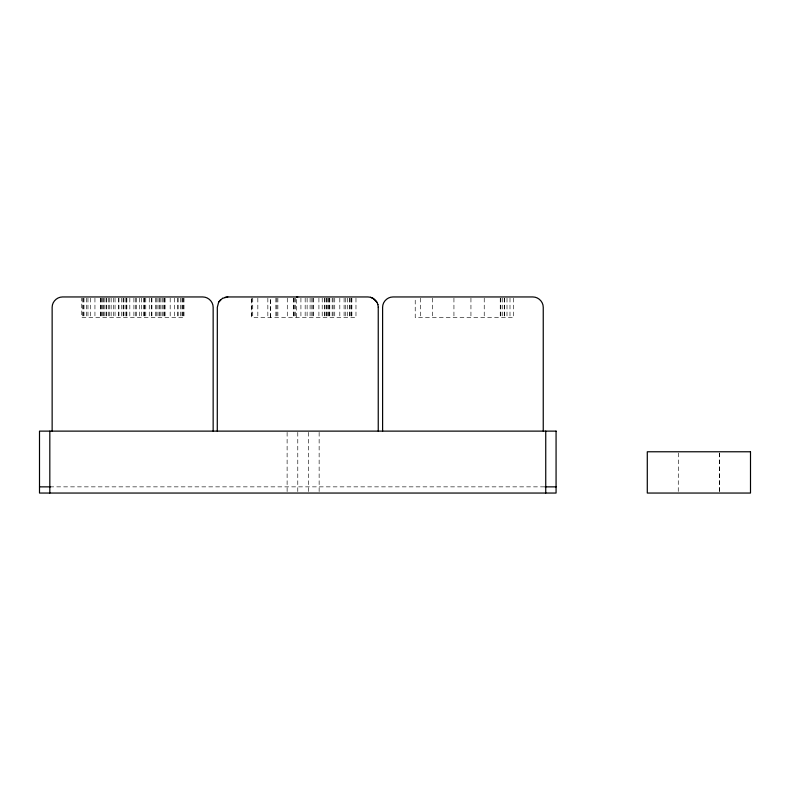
<?xml version="1.0" encoding="UTF-8"?>
<svg xmlns="http://www.w3.org/2000/svg" width="790" height="790" viewBox="0 0 790 790"><rect width="100%" height="100%" fill="white"/><g stroke="black" fill="none" stroke-linecap="round" stroke-linejoin="round"><path stroke-width="0.59" stroke-dasharray="3.95 2.96" d="M49.819 486.857L545.742 486.857M719.532 452.976L719.532 491.834M719.453 452.976L719.453 493.049M678.333 452.976L678.255 493.049M513.628 298.166L513.628 317.59L415.224 317.59L415.224 298.166M509.994 298.166L509.994 317.59M507.002 298.166L507.002 317.59M504.603 298.166L504.603 317.59M504.415 298.166L504.415 317.59M502.746 298.166L502.746 317.59M500.84 298.166L500.84 317.59M500.248 298.166L500.248 317.59M484.231 298.166L484.231 317.59M470.939 298.166L470.939 317.59M453.934 298.166L453.934 317.59M432.357 298.166L432.357 317.59M420.448 298.166L420.448 317.59M355.974 298.166L355.974 317.59L251.645 317.59L251.645 298.166M351.866 298.166L351.866 317.59M351.353 298.166L351.382 317.59M351.135 298.166L351.135 317.59M349.921 298.166L349.921 317.59M349.792 298.166L349.782 317.59M347.491 298.166L347.491 317.59M345.744 298.166L345.744 317.59M344.094 298.166L344.094 317.59M339.809 298.166L339.809 317.59M334.733 298.166L334.733 317.59M333.084 298.166L333.084 317.59M332.175 298.166L332.165 317.59M329.786 298.166L329.786 317.59M329.43 298.166L329.43 317.59M328.867 298.166L328.867 317.59M328.028 298.166L328.028 317.59M326.951 298.166L326.951 317.59M326.695 298.166L326.695 317.59M324.966 298.166L324.966 317.59M324.325 298.166L324.325 317.59M322.211 298.166L322.211 317.59M319.14 432.337L319.14 491.834M318.913 298.166L318.913 317.59M313.6 298.166L313.6 317.59M312.939 298.166L312.939 317.59M311.853 298.166L311.853 317.59M310.095 298.166L310.095 317.59M308.456 432.337L308.456 492.022M307.122 298.166L307.122 317.59M305.177 298.166L305.177 317.59M300.921 298.166L300.921 317.59M297.781 432.337L297.781 492.022M296.536 299.38L296.536 317.59M295.667 298.166L295.667 317.59M294.196 298.166L294.196 317.59M293.801 298.166L293.801 317.59M293.534 298.166L293.534 317.59M287.284 298.166L287.284 317.59M287.116 432.337L287.116 493.049M277.873 298.166L277.873 317.59M276.836 298.166L276.836 317.59M275.868 298.166L275.868 317.59M267.84 298.166L267.84 317.59M257.836 298.166L257.836 317.59M252.741 298.166L252.741 317.59M251.822 298.166L251.822 317.59M183.991 298.166L183.991 317.59L81.775 317.59L81.775 298.166M183.487 298.166L183.616 317.59M182.48 298.166L182.48 317.59M181.986 298.166L181.986 317.59M180.614 298.166L180.614 317.59M178.066 298.166L178.066 317.59M177.799 298.166L177.799 317.59M174.541 298.166L174.541 317.59M170.186 298.166L170.186 317.59M165.1 298.166L165.08 317.59M164.685 298.166L164.685 317.59M164.221 298.166L164.221 317.59M163.105 298.166L163.105 317.59M162.049 298.166L162.049 317.59M160.172 298.166L160.172 317.59M159.412 298.166L159.313 317.59M158.02 298.166L158.02 317.59M156.775 298.166L156.775 317.59M155.324 298.166L155.324 317.59M151.897 298.166L151.897 317.59M151.561 298.166L151.561 317.59M149.261 298.166L149.261 317.59M145.765 298.166L145.765 317.59M144.748 298.166L144.748 317.59M144.185 298.166L144.185 317.59M143.79 298.166L143.79 317.59M141.44 298.166L141.44 317.59M139.563 298.166L139.563 317.59M136.601 298.166L136.601 317.59M135.683 298.166L135.683 317.59M133.905 298.166L133.905 317.59M129.817 298.166L129.817 317.59M126.874 298.166L126.874 317.59M126.519 298.166L126.519 317.59M126.39 298.166L126.39 317.59M125.136 298.166L125.136 317.59M123.763 298.166L123.763 317.59M123.112 298.166L123.191 317.59M121.739 298.166L121.739 317.59M118.905 298.166L118.905 317.59M118.757 298.166L118.757 317.59M115.054 298.166L115.054 317.59M113.533 298.166L113.533 317.59M111.143 298.166L111.143 317.59M109.257 298.166L109.257 317.59M108.23 298.166L108.23 317.59M106.67 298.166L106.67 317.59M106.058 298.166L106.058 317.59M104.181 298.166L104.181 317.59M103.322 298.166L103.322 317.59M102.443 298.166L102.443 317.59M101.446 298.166L101.446 317.59M100.814 298.166L100.814 317.59M100.419 298.166L100.419 317.59M94.938 298.166L94.938 317.59M90.337 298.166L90.337 317.59M87.966 298.166L87.966 317.59M86.673 298.166L86.673 317.59M83.977 298.166L83.977 317.59M83.681 298.166L83.681 317.59M82.249 298.166L82.318 317.59M270.368 317.59L270.368 298.166L270.338 317.59"/><path stroke-width="1.19" d="M222.484 298.334L218.672 302.106L217.319 307.271L217.28 431.123M218.712 302.106L220.37 299.973M297.07 296.951L296.714 297.297L297.781 296.951M222.523 298.334L227.688 296.951L367.883 296.951C372.455 296.971 376.712 300.17 377.936 304.594M227.787 296.951L224.992 297.297M39.5 486.857L50.59 486.857M544.981 486.857L556.071 486.857M370.53 297.297L373.038 298.334L376.85 302.106M377.887 304.594L378.291 307.271M545.742 431.123L545.742 493.049M543.244 431.123L543.244 307.271C543.273 301.721 538.385 296.912 532.855 296.951L392.986 296.951C387.456 296.912 382.567 301.721 382.607 307.271L382.607 431.123M378.242 307.271L378.242 431.123M213.152 431.123L213.152 307.271C213.181 301.711 208.274 296.912 202.744 296.951L62.548 296.951C57.008 296.912 52.11 301.711 52.14 307.271L52.14 431.123M49.819 431.123L49.819 493.049M556.071 431.123L39.5 431.123L39.5 493.049L556.071 493.049L556.071 431.123M750.5 451.771L647.287 451.771L647.287 493.049L750.5 493.049L750.5 451.771"/></g></svg>
